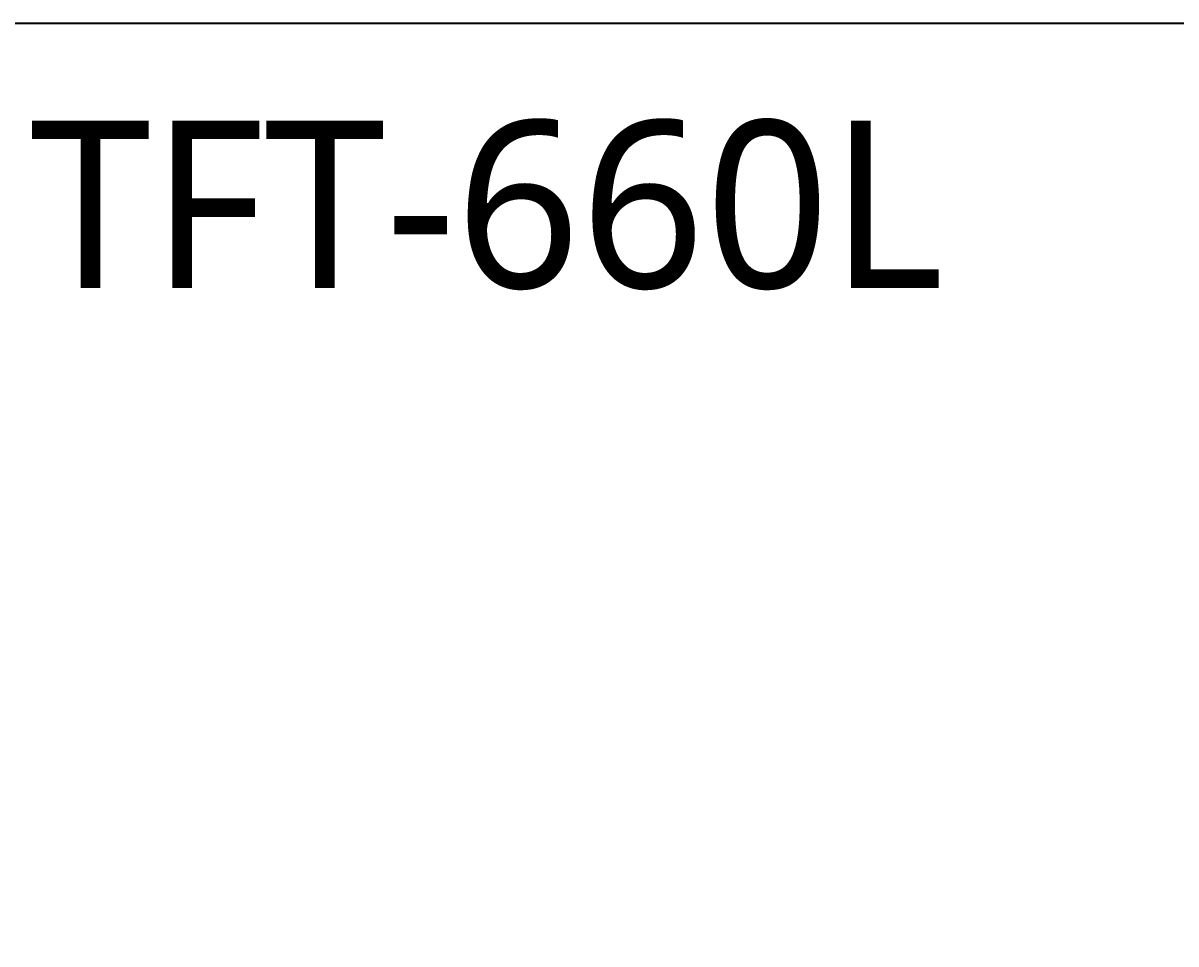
# Model space of a CAD drawing. Extents: x 8541 to 14664, y -60 to 2468.
# Drawn here: x 9059.7 to 9232, y 755.4 to 892.9 of the extents above; entities that cross this region are included whole.
import ezdxf

# ---------------------------------------------------------------- set-up
doc = ezdxf.new("R2010")
doc.units = 0
doc.header["$LTSCALE"] = 20
doc.header["$MEASUREMENT"] = 0
doc.layers.get('0').update_dxf_attribs({"linetype": 'CONTINUOUS'})
doc.layers.add('2', color=2, linetype='CONTINUOUS')
doc.styles.add('ROMANS', font='NanumGothic.ttf', dxfattribs={"height": 10.144927})
doc.styles.get("Standard").update_dxf_attribs({"font": 'NanumGothic.ttf'})
doc.dimstyles.get("Standard").update_dxf_attribs({"dimtxt": 2.7, "dimasz": 2.5, "dimexe": 1.5, "dimexo": 1.5, "dimgap": 1.5, "dimtad": 1, "dimdec": 0, "dimlfac": 10, "dimzin": 0, "dimdsep": 46, "dimtxsty": 'Standard', "dimcen": 0, "dimclrt": 2, "dimadec": 0, "dimazin": 0, "dimtfac": 1, "dimtdec": 0, "dimtmove": 0, "dimatfit": 3, "dimfxl": 0, "dimtolj": 1, "dimtzin": 0, "dimarcsym": 0})

msp = doc.modelspace()

# ---------------------------------------------------------------- texts
at = {"layer": '2', "insert": (9060.77, 865.71), "char_height": 25, "width": 162.5, "attachment_point": 4, "style": 'ROMANS'}
msp.add_mtext('{\\fNanumGothic|b0|i0|c129|p50;TFT-660L}', dxfattribs=at)

# ---------------------------------------------------------------- leaders
msp.add_leader([(8983.29, 755.41), (9057.46, 892.95), (9238.99, 892.95)], dimstyle='Standard', override={"dimtxt": 20, "dimasz": 20, "dimexe": 5, "dimgap": 10, "dimtad": 0, "dimlfac": 1, "dimzin": 12, "dimclrd": 3, "dimclre": 3, "dimazin": 2, "dimarcsym": 1})

doc.saveas('drawing.dxf')
